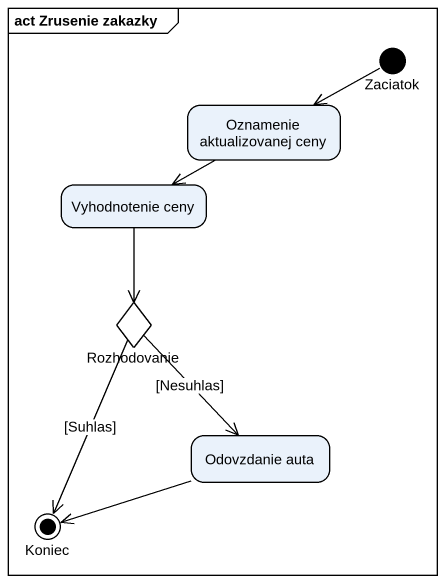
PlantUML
@startuml
mainframe act Zrusenie zakazky
hide empty description
state Zaciatok <<start>>
state "Oznamenie aktualizovanej ceny" as Oznamenie_aktualizovanej
state "Vyhodnotenie ceny" as Vyhodnotenie_ceny
state Rozhodovanie <<choice>>
state "Odovzdanie auta" as Odovzdanie_auta
state Koniec <<end>>
Zaciatok -left-> Oznamenie_aktualizovanej
Oznamenie_aktualizovanej -left-> Vyhodnotenie_ceny
Vyhodnotenie_ceny --> Rozhodovanie
Rozhodovanie --> Odovzdanie_auta : [Nesuhlas]
Rozhodovanie --> Koniec : [Suhlas]
Odovzdanie_auta -left-> Koniec
@enduml
